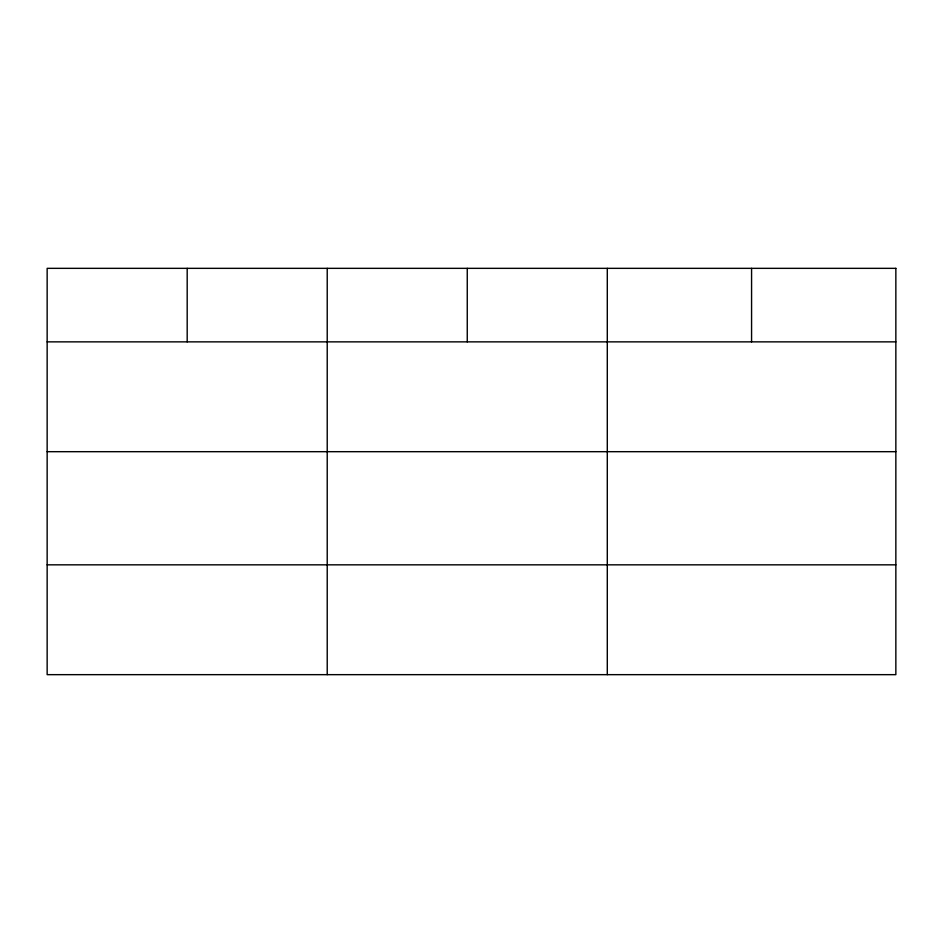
<?xml version="1.0" encoding="UTF-8"?>
<svg xmlns="http://www.w3.org/2000/svg" width="943" height="943" viewBox="0 0 943 943"><rect width="100%" height="100%" fill="white"/><g stroke="black" fill="none" stroke-linecap="round" stroke-linejoin="round"><path stroke-width="1.41" d="M47.15 341.861L895.85 341.861M47.15 451.685L895.85 451.685M47.15 564.833L895.85 564.833M751.571 268.342L751.571 341.861M607.292 268.342L607.292 674.658M467.256 268.342L467.256 341.861M327.221 268.342L327.221 674.658M187.186 268.342L187.186 341.861M895.85 268.342L47.15 268.342L47.15 674.658L895.85 674.658L895.85 268.342"/></g></svg>
